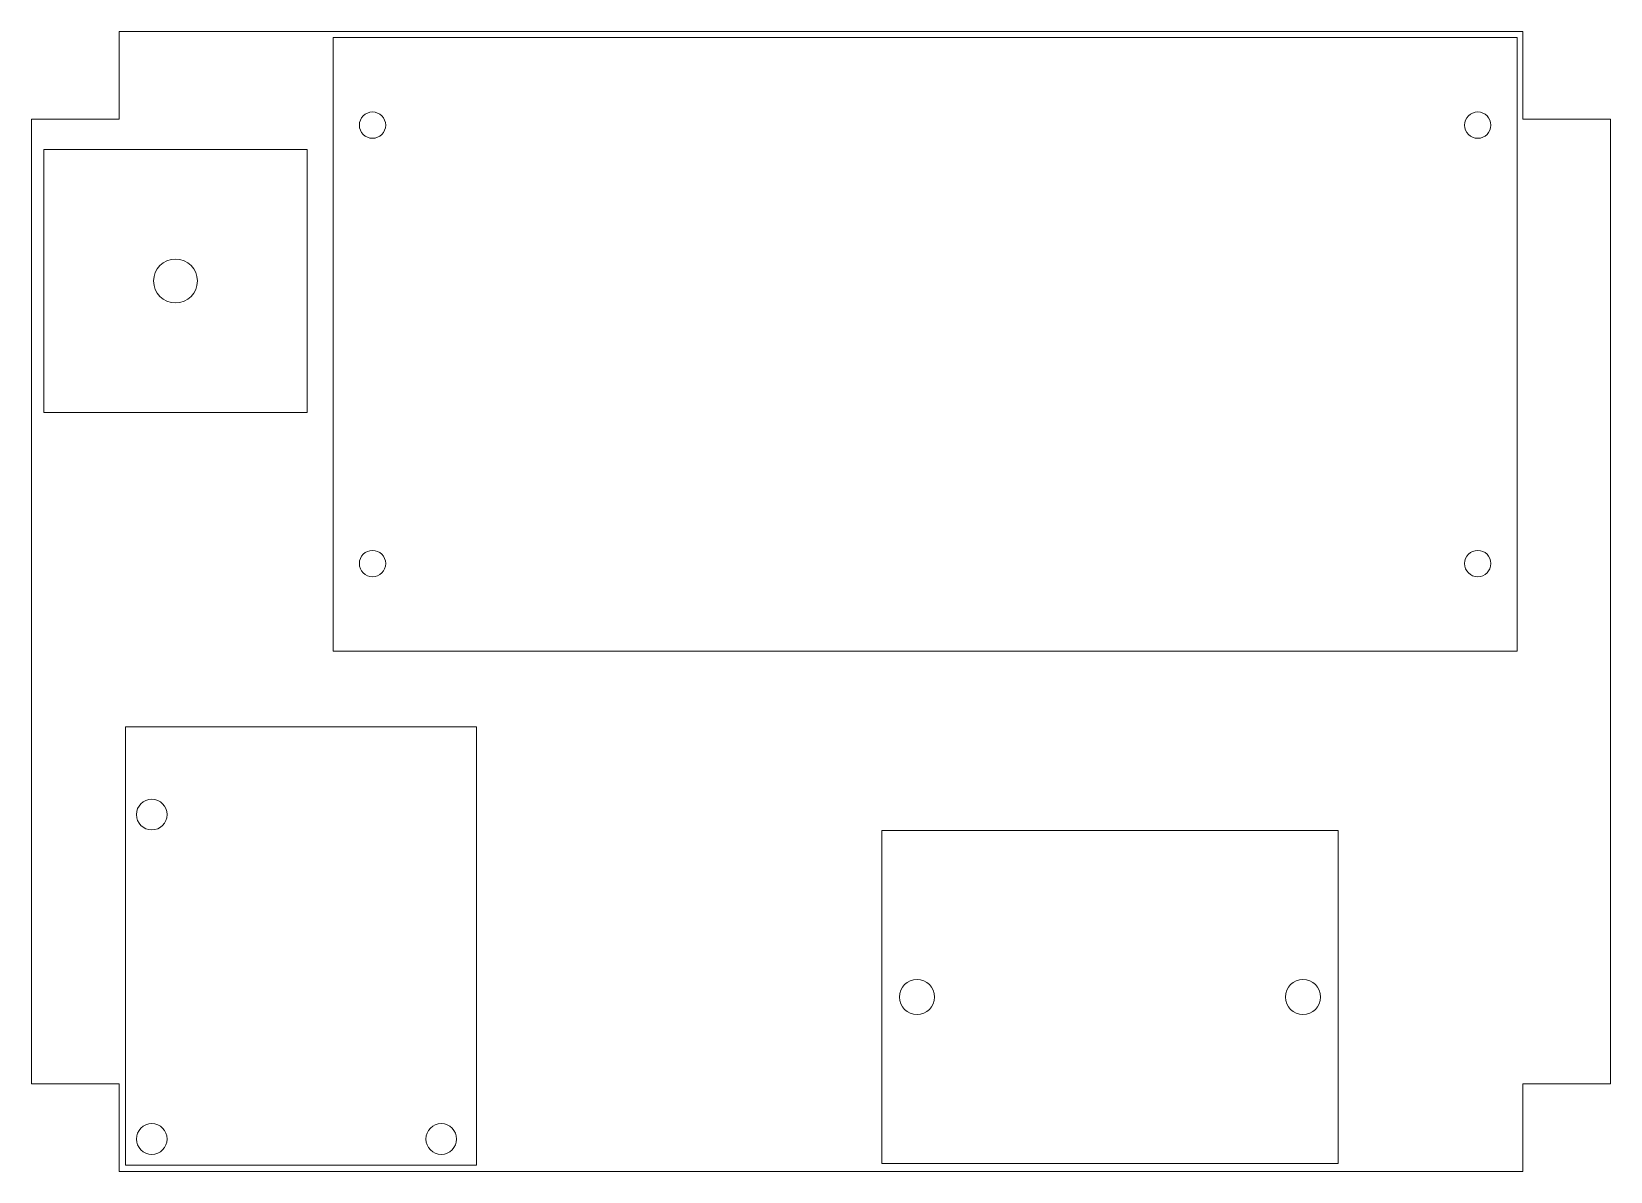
# Model space of a CAD drawing. Header units: millimetres. Extents: x -113 to 67, y -50 to 80.
import ezdxf

# ---------------------------------------------------------------- set-up
doc = ezdxf.new("R2010")
doc.units = ezdxf.units.MM
doc.header["$MEASUREMENT"] = 0
doc.layers.add('Layer 1', color=7, linetype='Continuous')

msp = doc.modelspace()

# ---------------------------------------------------------------- linework, layer by layer
at = {"layer": 'Layer 1', "color": 242, "lineweight": 20}
for points in [[(-78.9408, 9.4618), (56.0592, 9.4618), (56.0592, 79.4618), (-78.9408, 79.4618), (-78.9408, 9.4618)], [(-111.9019, 36.6923), (-81.9019, 36.6923), (-81.9019, 66.6923), (-111.9019, 66.6923), (-111.9019, 36.6923)], [(-102.6038, -49.1675), (-62.6038, -49.1675), (-62.6038, 0.8325), (-102.6038, 0.8325), (-102.6038, -49.1675)], [(-16.3628, -48.9759), (35.6372, -48.9759), (35.6372, -10.9759), (-16.3628, -10.9759), (-16.3628, -48.9759)]]:
    msp.add_lwpolyline(points, close=True, dxfattribs=at)
for centre, major_axis in [((-74.4408, 69.4618), (0, 1.5)), ((51.5592, 69.4618), (0, 1.5)), ((-96.9019, 51.6923), (0, 2.5)), ((-74.4408, 19.4618), (0, 1.5)), ((51.5592, 19.4618), (0, 1.5)), ((-99.6038, -9.1675), (0, 1.75)), ((-12.3628, -29.9759), (0, 2)), ((31.6372, -29.9759), (0, 2)), ((-99.6038, -46.1675), (0, 1.75)), ((-66.6038, -46.1675), (0, 1.75))]:
    msp.add_ellipse(centre, major_axis=major_axis, ratio=1, dxfattribs=at)
at = {"layer": 'Layer 1', "color": 250, "lineweight": 20}
msp.add_open_spline([(-103.3106, 80.1345), (-103.3106, 80.1345), (56.6894, 80.1345), (56.6894, 80.1345), (56.6894, 80.1345), (56.6894, 80.1345), (56.6894, 70.1345), (56.6894, 70.1345), (56.6894, 70.1345), (56.6894, 70.1345), (66.6894, 70.1345), (66.6894, 70.1345), (66.6894, 70.1345), (66.6894, 70.1345), (66.6894, -39.8655), (66.6894, -39.8655), (66.6894, -39.8655), (66.6894, -39.8655), (56.6894, -39.8655), (56.6894, -39.8655), (56.6894, -39.8655), (56.6894, -39.8655), (56.6894, -49.8655), (56.6894, -49.8655), (56.6894, -49.8655), (56.6894, -49.8655), (-103.3106, -49.8655), (-103.3106, -49.8655), (-103.3106, -49.8655), (-103.3106, -49.8655), (-103.3106, -39.8655), (-103.3106, -39.8655), (-103.3106, -39.8655), (-103.3106, -39.8655), (-113.3106, -39.8655), (-113.3106, -39.8655), (-113.3106, -39.8655), (-113.3106, -39.8655), (-113.3106, 70.1345), (-113.3106, 70.1345), (-113.3106, 70.1345), (-113.3106, 70.1345), (-103.3106, 70.1345), (-103.3106, 70.1345), (-103.3106, 70.1345), (-103.3106, 70.1345), (-103.3106, 80.1345), (-103.3106, 80.1345)], degree=3, knots=[0, 0, 0, 0, 0.07692308, 0.07692308, 0.07692308, 0.07692308, 0.15384615, 0.15384615, 0.15384615, 0.15384615, 0.23076923, 0.23076923, 0.23076923, 0.23076923, 0.30769231, 0.30769231, 0.30769231, 0.30769231, 0.38461538, 0.38461538, 0.38461538, 0.38461538, 0.46153846, 0.46153846, 0.46153846, 0.46153846, 0.53846154, 0.53846154, 0.53846154, 0.53846154, 0.61538462, 0.61538462, 0.61538462, 0.61538462, 0.69230769, 0.69230769, 0.69230769, 0.69230769, 0.76923077, 0.76923077, 0.76923077, 0.76923077, 0.84615385, 0.84615385, 0.84615385, 0.84615385, 1, 1, 1, 1], dxfattribs=at)

doc.saveas('drawing.dxf')
